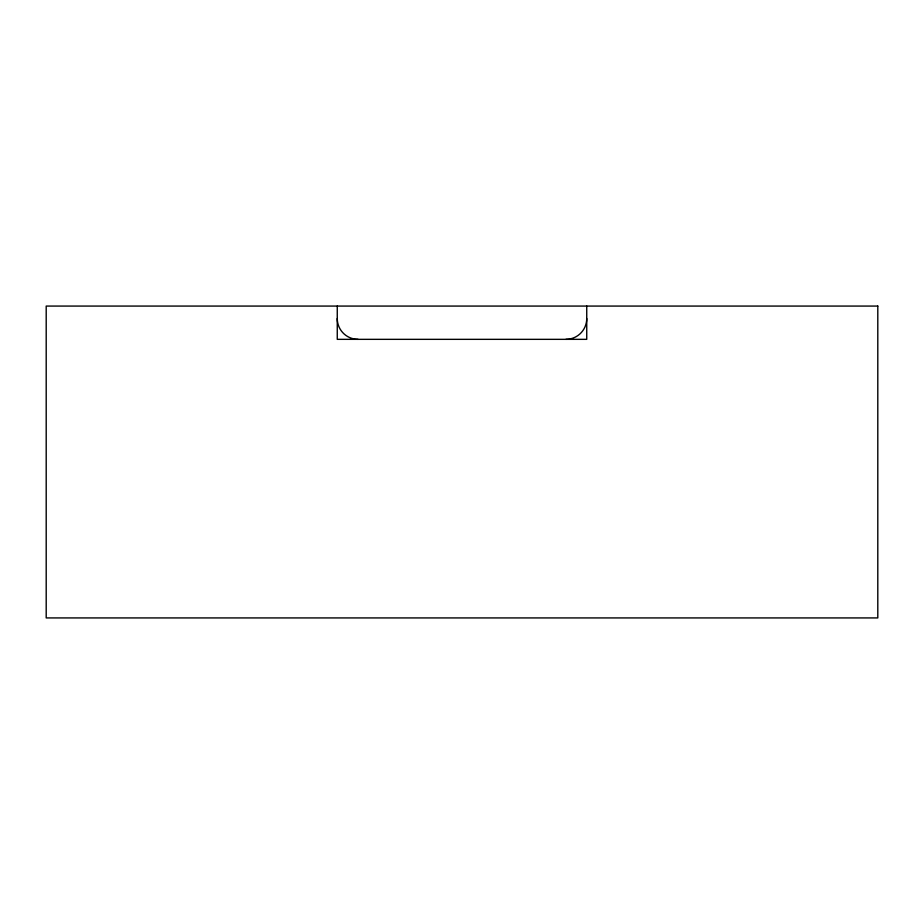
<?xml version="1.0" encoding="UTF-8"?>
<svg xmlns="http://www.w3.org/2000/svg" width="924" height="924" viewBox="0 0 924 924"><rect width="100%" height="100%" fill="white"/><g stroke="black" fill="none" stroke-linecap="round" stroke-linejoin="round"><path stroke-width="1.39" d="M586.74 306.075L586.74 339.339L337.26 339.339L337.26 306.075M358.05 339.339A20.79 20.79 0 0 1 337.26 318.549M586.74 318.549A20.79 20.79 0 0 1 565.95 339.339M877.8 306.075L46.2 306.075L46.2 617.925L877.8 617.925L877.8 306.075"/></g></svg>
